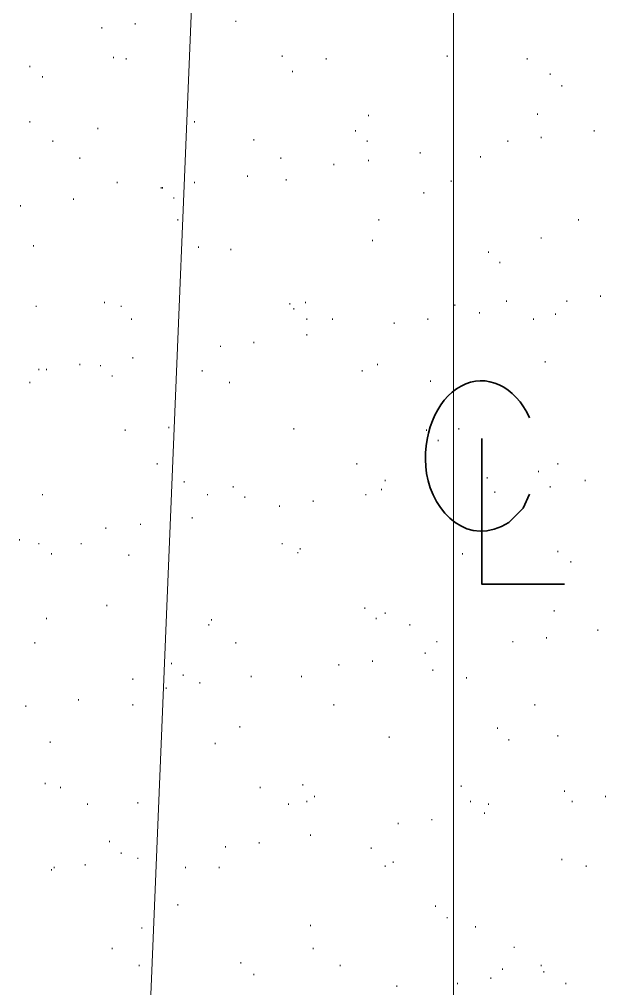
# Model space of a CAD drawing. Header units: inches. Extents: x 5 to 516, y -193 to 129.
# Drawn here: x 44.975 to 46.492, y -51.885 to -49.38 of the extents above; entities that cross this region are included whole.
import ezdxf

# ---------------------------------------------------------------- set-up
doc = ezdxf.new("R2010")
doc.units = ezdxf.units.IN
doc.header["$MEASUREMENT"] = 0
doc.layers.add('PDF4_Geometry', color=7, linetype='Continuous')

msp = doc.modelspace()

# ---------------------------------------------------------------- linework, layer by layer
at = {"layer": 'PDF4_Geometry', "lineweight": 15}
for points in [[(45.2287547, -54.0129785), (45.6554214, -43.6596443), (46.3220881, -43.6596443)], [(46.0987498, -54.9496512), (46.0987498, -46.9696506)], [(45.2754194, -49.392983), (45.2754194, -49.3896464)], [(45.5354157, -49.3863166), (45.5354157, -49.38298)], [(45.1887495, -49.4029792), (45.1887495, -49.3996494)], [(45.6554175, -49.4763164), (45.6554175, -49.4729798)], [(46.0820873, -49.4763164), (46.0820873, -49.4729798)], [(45.2187517, -49.4796462), (45.2187517, -49.4763164)], [(45.2520836, -49.4829828), (45.2520836, -49.4796462)], [(45.7687531, -49.4829828), (45.7687531, -49.4796462)], [(46.2887523, -49.4829828), (46.2887523, -49.4796462)], [(45.0020836, -49.502982), (45.0020836, -49.4996454)], [(45.6820832, -49.5163148), (45.6820832, -49.5129781)], [(46.3487499, -49.5229811), (46.3487499, -49.5196445)], [(45.0354156, -49.5296475), (45.0354156, -49.5263109)], [(46.3787521, -49.5529833), (46.3787521, -49.5496467)], [(46.3154179, -49.6263137), (46.3154179, -49.6229839)], [(45.0020836, -49.6463129), (45.0020836, -49.642983)], [(45.4287533, -49.6463129), (45.4287533, -49.642983)], [(45.878752, -49.6296503), (45.878752, -49.6263137)], [(45.1787533, -49.6629822), (45.1787533, -49.6596457)], [(45.84542, -49.6696487), (45.84542, -49.666312)], [(46.4620854, -49.6696487), (46.4620854, -49.666312)], [(45.062088, -49.6963142), (45.062088, -49.6929776)], [(45.5820872, -49.6929776), (45.5820872, -49.6896478)], [(45.8754154, -49.6963142), (45.8754154, -49.6929776)], [(46.0987499, -49.6929776), (46.0987499, -49.6896478)], [(46.2387509, -49.6963142), (46.2387509, -49.6929776)], [(46.3254209, -49.6863112), (46.3254209, -49.6829814)], [(46.0120867, -49.7263164), (46.0120867, -49.7229798)], [(45.1320817, -49.7396492), (45.1320817, -49.7363126)], [(45.6520878, -49.7396492), (45.6520878, -49.7363126)], [(45.878752, -49.7463156), (45.878752, -49.742979)], [(46.1687504, -49.7363126), (46.1687504, -49.7329828)], [(45.7887523, -49.7563118), (45.7887523, -49.752982)], [(45.5654178, -49.7863139), (45.5654178, -49.7829842)], [(45.6654206, -49.7963169), (45.6654206, -49.7929803)], [(46.0920835, -49.7996467), (46.0920835, -49.7963169)], [(45.2287547, -49.8029833), (45.2287547, -49.7996467)], [(45.3420834, -49.8163161), (45.3420834, -49.8129796)], [(45.34542, -49.8163161), (45.34542, -49.8129796)], [(45.4287533, -49.8029833), (45.4287533, -49.7996467)], [(45.1154192, -49.8463115), (45.1154192, -49.8429817)], [(45.3754154, -49.8429817), (45.3754154, -49.8396451)], [(46.0220829, -49.8296489), (46.0220829, -49.8263123)], [(44.9787547, -49.8629809), (44.9787547, -49.8596443)], [(45.3854184, -49.8996495), (45.3854184, -49.8963129)], [(45.9054176, -49.8996495), (45.9054176, -49.8963129)], [(46.422087, -49.8996495), (46.422087, -49.8963129)], [(45.8887482, -49.9529806), (45.8887482, -49.9496508)], [(46.3254209, -49.9463142), (46.3254209, -49.9429776)], [(45.0120866, -49.9663134), (45.0120866, -49.9629836)], [(45.4387495, -49.96965), (45.4387495, -49.9663134)], [(45.5220829, -49.9763164), (45.5220829, -49.9729798)], [(46.1887496, -49.9829828), (46.1887496, -49.9796462)], [(46.2187518, -50.0096484), (46.2187518, -50.0063118)], [(46.4787548, -50.0963115), (46.4787548, -50.0929817)], [(45.018753, -50.1229839), (45.018753, -50.1196473)], [(45.1954159, -50.1129809), (45.1954159, -50.1096443)], [(45.2387508, -50.1229839), (45.2387508, -50.1196473)], [(45.6754168, -50.1163175), (45.6754168, -50.1129809)], [(45.7154151, -50.1129809), (45.7154151, -50.1096443)], [(46.1020864, -50.1196473), (46.1020864, -50.1163175)], [(46.2354212, -50.1096443), (46.2354212, -50.1063145)], [(46.3920848, -50.1096443), (46.3920848, -50.1063145)], [(45.6854197, -50.1296503), (45.6854197, -50.1263137)], [(46.1654206, -50.1396465), (46.1654206, -50.1363167)], [(46.3620827, -50.1429831), (46.3620827, -50.1396465)], [(45.2654165, -50.1563159), (45.2654165, -50.1529793)], [(45.7187517, -50.1563159), (45.7187517, -50.1529793)], [(45.7854157, -50.1563159), (45.7854157, -50.1529793)], [(45.945416, -50.1663121), (45.945416, -50.1629823)], [(46.0320859, -50.1563159), (46.0320859, -50.1529793)], [(46.3054149, -50.1563159), (46.3054149, -50.1529793)], [(45.7187517, -50.1963143), (45.7187517, -50.1929776)], [(45.4954173, -50.2263164), (45.4954173, -50.2229798)], [(45.5820872, -50.2163134), (45.5820872, -50.2129836)], [(45.1320817, -50.2729812), (45.1320817, -50.2696446)], [(45.1854197, -50.276311), (45.1854197, -50.2729812)], [(45.268753, -50.2563118), (45.268753, -50.252982)], [(45.9020878, -50.2729812), (45.9020878, -50.2696446)], [(46.335417, -50.2663148), (46.335417, -50.2629782)], [(45.0254194, -50.286314), (45.0254194, -50.2829842)], [(45.0454186, -50.286314), (45.0454186, -50.2829842)], [(45.2154151, -50.3029834), (45.2154151, -50.2996468)], [(45.4487525, -50.2896506), (45.4487525, -50.286314)], [(45.8620826, -50.2896506), (45.8620826, -50.286314)], [(45.0020836, -50.319646), (45.0020836, -50.3163162)], [(45.518753, -50.319646), (45.518753, -50.3163162)], [(46.0387523, -50.3163162), (46.0387523, -50.3129796)], [(45.2487539, -50.4429777), (45.2487539, -50.4396479)], [(45.3620826, -50.4363113), (45.3620826, -50.4329815)], [(45.6854197, -50.4396479), (45.6854197, -50.4363113)], [(46.0287493, -50.4429777), (46.0287493, -50.4396479)], [(46.1120826, -50.4396479), (46.1120826, -50.4363113)], [(46.0587515, -50.4696501), (46.0587515, -50.4663134)], [(45.3320872, -50.5296476), (45.3320872, -50.526311)], [(45.8487498, -50.5296476), (45.8487498, -50.526311)], [(46.3187545, -50.5496468), (46.3187545, -50.546317)], [(46.3687491, -50.5296476), (46.3687491, -50.526311)], [(45.4020878, -50.5763124), (45.4020878, -50.5729826)], [(45.922087, -50.5729826), (45.922087, -50.569646)], [(46.1854198, -50.5663162), (46.1854198, -50.5629796)], [(46.4387496, -50.5729826), (46.4387496, -50.569646)], [(45.5287493, -50.5896452), (45.5287493, -50.5863154)], [(45.912084, -50.5963116), (45.912084, -50.5929818)], [(46.0987499, -50.579649), (46.0987499, -50.5763124)], [(46.205419, -50.602978), (46.205419, -50.5996482)], [(46.3487499, -50.5896452), (46.3487499, -50.5863154)], [(45.0354156, -50.6096443), (45.0354156, -50.6063146)], [(45.4620853, -50.6096443), (45.4620853, -50.6063146)], [(45.5587514, -50.6163176), (45.5587514, -50.612981)], [(45.7354211, -50.6263137), (45.7354211, -50.622984)], [(45.8720856, -50.6096443), (45.8720856, -50.6063146)], [(45.6487512, -50.6396465), (45.6487512, -50.6363167)], [(45.4220869, -50.6696487), (45.4220869, -50.6663121)], [(45.1987525, -50.6963143), (45.1987525, -50.6929777)], [(45.2887522, -50.6863113), (45.2887522, -50.6829815)], [(44.9754181, -50.7263165), (44.9754181, -50.7229799)], [(45.0254194, -50.7363127), (45.0254194, -50.7329829)], [(45.1354183, -50.7363127), (45.1354183, -50.7329829)], [(45.6554175, -50.7363127), (45.6554175, -50.7329829)], [(45.7020823, -50.7496455), (45.7020823, -50.7463156)], [(46.172087, -50.7363127), (46.172087, -50.7329829)], [(45.0587514, -50.7629782), (45.0587514, -50.7596485)], [(45.2587501, -50.7663149), (45.2587501, -50.7629782)], [(45.6954159, -50.7596485), (45.6954159, -50.7563119)], [(46.1220856, -50.7629782), (46.1220856, -50.7596485)], [(46.3687491, -50.7563119), (46.3687491, -50.7529821)], [(46.4020878, -50.7829842), (46.4020878, -50.7796476)], [(45.2020823, -50.896313), (45.2020823, -50.8929831)], [(45.868749, -50.9029794), (45.868749, -50.8996495)], [(45.0454186, -50.9296449), (45.0454186, -50.9263151)], [(45.8987512, -50.9296449), (45.8987512, -50.9263151)], [(45.922087, -50.9163121), (45.922087, -50.9129823)], [(46.3587528, -50.9096458), (46.3587528, -50.9063159)], [(45.4654151, -50.9463143), (45.4654151, -50.9429777)], [(45.4720815, -50.9329815), (45.4720815, -50.9296449)], [(45.9854211, -50.9463143), (45.9854211, -50.9429777)], [(46.3387537, -50.9796463), (46.3387537, -50.9763165)], [(46.4720816, -50.9596471), (46.4720816, -50.9563173)], [(45.0154164, -50.9929791), (45.0154164, -50.9896493)], [(45.5354157, -50.9929791), (45.5354157, -50.9896493)], [(46.0554149, -50.9896493), (46.0554149, -50.9863127)], [(46.2520837, -50.9896493), (46.2520837, -50.9863127)], [(46.0254195, -51.0196447), (46.0254195, -51.0163149)], [(45.368749, -51.046317), (45.368749, -51.0429804)], [(45.8020851, -51.0496468), (45.8020851, -51.046317)], [(45.8887482, -51.0396507), (45.8887482, -51.036314)], [(45.3987511, -51.0763124), (45.3987511, -51.0729826)], [(45.5754208, -51.079649), (45.5754208, -51.0763124)], [(45.7054189, -51.079649), (45.7054189, -51.0763124)], [(46.0454187, -51.0629797), (46.0454187, -51.0596498)], [(45.268753, -51.0863154), (45.268753, -51.0829788)], [(45.4420861, -51.0963116), (45.4420861, -51.0929818)], [(46.1320818, -51.0829788), (46.1320818, -51.079649)], [(45.3554162, -51.1096444), (45.3554162, -51.1063146)], [(45.128752, -51.1396466), (45.128752, -51.1363168)], [(45.268753, -51.1529794), (45.268753, -51.1496496)], [(45.7887523, -51.1529794), (45.7887523, -51.1496496)], [(46.3087515, -51.1529794), (46.3087515, -51.1496496)], [(44.9920874, -51.1563159), (44.9920874, -51.1529794)], [(45.5454187, -51.2096471), (45.5454187, -51.2063173)], [(46.2120854, -51.2129837), (46.2120854, -51.2096471)], [(45.0554148, -51.2496455), (45.0554148, -51.2463157)], [(45.4820845, -51.2529821), (45.4820845, -51.2496455)], [(45.9320832, -51.2363127), (45.9320832, -51.2329829)], [(46.2420875, -51.2429791), (46.2420875, -51.2396493)], [(46.3687491, -51.2329829), (46.3687491, -51.2296463)], [(45.042082, -51.3563146), (45.042082, -51.352978)], [(45.0820872, -51.3663176), (45.0820872, -51.362981)], [(45.5987498, -51.3663176), (45.5987498, -51.362981)], [(45.7087487, -51.3596444), (45.7087487, -51.3563146)], [(46.118749, -51.362981), (46.118749, -51.3596444)], [(46.3854184, -51.3763138), (46.3854184, -51.372984)], [(45.7187517, -51.4029794), (45.7187517, -51.3996496)], [(45.7387509, -51.3896466), (45.7387509, -51.3863168)], [(46.1420848, -51.4029794), (46.1420848, -51.3996496)], [(46.4054176, -51.4029794), (46.4054176, -51.3996496)], [(46.4920876, -51.3896466), (46.4920876, -51.3863168)], [(45.1520877, -51.4096458), (45.1520877, -51.406316)], [(45.2820859, -51.406316), (45.2820859, -51.4029794)], [(45.6720869, -51.4096458), (45.6720869, -51.406316)], [(46.1887496, -51.4096458), (46.1887496, -51.406316)], [(46.0420821, -51.449651), (46.0420821, -51.4463144)], [(46.1787534, -51.4329816), (46.1787534, -51.429645)], [(45.955419, -51.4596471), (45.955419, -51.4563174)], [(45.7287547, -51.4896493), (45.7287547, -51.4863127)], [(45.2087487, -51.5063119), (45.2087487, -51.5029821)], [(45.5087501, -51.5196447), (45.5087501, -51.5163149)], [(45.59542, -51.5096485), (45.59542, -51.5063119)], [(45.8854184, -51.5229813), (45.8854184, -51.5196447)], [(45.2387508, -51.5363141), (45.2387508, -51.5329843)], [(45.2820859, -51.5496469), (45.2820859, -51.5463171)], [(46.3787521, -51.5529835), (46.3787521, -51.5496469)], [(45.0587514, -51.579649), (45.0587514, -51.5763125)], [(45.0654178, -51.5729826), (45.0654178, -51.5696461)], [(45.1454213, -51.5663163), (45.1454213, -51.5629797)], [(45.4054175, -51.5729826), (45.4054175, -51.5696461)], [(45.4920875, -51.5729826), (45.4920875, -51.5696461)], [(45.922087, -51.5696461), (45.922087, -51.5663163)], [(45.9420861, -51.5596499), (45.9420861, -51.5563133)], [(46.4420862, -51.5696461), (46.4420862, -51.5663163)], [(45.3854184, -51.6696488), (45.3854184, -51.6663122)], [(46.0520851, -51.6729786), (46.0520851, -51.6696488)], [(46.0820873, -51.7029808), (46.0820873, -51.699651)], [(45.292082, -51.7296464), (45.292082, -51.7263165)], [(45.7287547, -51.7229799), (45.7287547, -51.7196502)], [(46.1554176, -51.7263165), (46.1554176, -51.7229799)], [(46.2554203, -51.7796477), (46.2554203, -51.7763111)], [(45.2154151, -51.7829843), (45.2154151, -51.7796477)], [(45.7354211, -51.7829843), (45.7354211, -51.7796477)], [(45.2854156, -51.8263125), (45.2854156, -51.8229827)], [(45.5487484, -51.8196461), (45.5487484, -51.8163163)], [(45.8054148, -51.8263125), (45.8054148, -51.8229827)], [(46.3254209, -51.8263125), (46.3254209, -51.8229827)], [(45.5820872, -51.8496483), (45.5820872, -51.8463117)], [(46.2254182, -51.8363155), (46.2254182, -51.8329789)], [(46.3320873, -51.8429819), (46.3320873, -51.8396453)], [(45.9520824, -51.8796504), (45.9520824, -51.8763138)], [(46.1087528, -51.8729841), (46.1087528, -51.8696474)], [(46.195416, -51.8596444), (46.195416, -51.8563147)], [(46.3887482, -51.8729841), (46.3887482, -51.8696474)]]:
    msp.add_lwpolyline(points, dxfattribs=at)
at = {"layer": 'PDF4_Geometry', "lineweight": 35}
for points in [[(46.172087, -50.4629837), (46.172087, -50.8396504), (46.3854203, -50.8396504)], [(46.2420854, -50.6796457), (46.278752, -50.6429791), (46.2954187, -50.6063124)]]:
    msp.add_lwpolyline(points, dxfattribs=at)
msp.add_ellipse((46.1722248, -50.5167388), major_axis=(-0.0037907, 0.2029953), ratio=0.71976922, start_param=5.254628913, end_param=8.020016233, dxfattribs=at)
msp.add_open_spline([(46.028752, -50.552979), (46.0458076, -50.6555902), (46.1376409, -50.7464235), (46.2420854, -50.6796457)], degree=3, dxfattribs=at)

doc.saveas('drawing.dxf')
